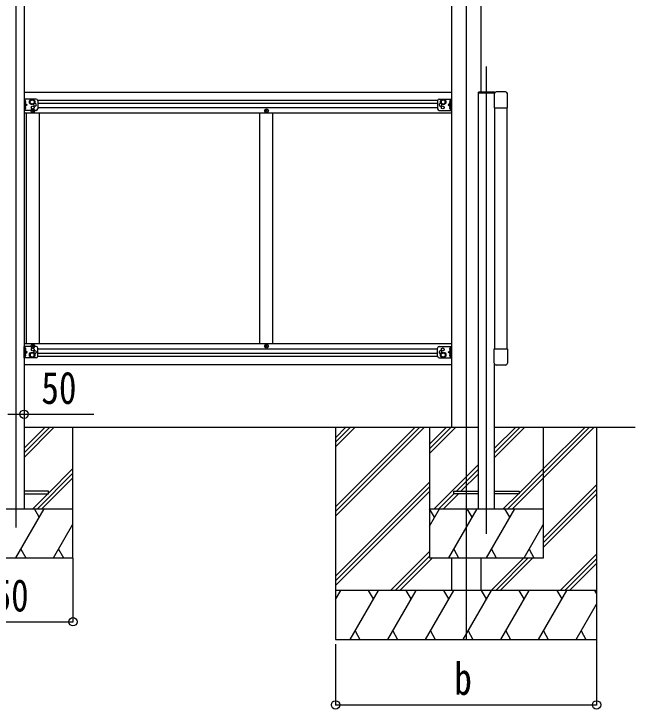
# Model space of a CAD drawing. Units: millimetres, scale not verified. Extents: x -12615 to 12615, y -8910 to 8910.
# Drawn here: x 361 to 2266, y -5945 to -3815 of the extents above; entities that cross this region are included whole.
import ezdxf
from ezdxf.enums import TextEntityAlignment as Align

# ---------------------------------------------------------------- set-up
doc = ezdxf.new("R2010")
doc.units = ezdxf.units.MM
doc.header["$LTSCALE"] = 40
for name, color, linetype in [('0-3_YKK_12', 2, 'Continuous'), ('0-4_YKK_13', 4, 'Continuous'), ('0-5_YKK_A1', 4, 'Continuous'), ('0-6_YKK_D', 6, 'Continuous')]:
    doc.layers.add(name, color=color, linetype=linetype)
doc.styles.add('ＭＳ ゴシック', font='')
doc.styles.get('ＭＳ ゴシック').set_extended_font_data('MS Gothic')

msp = doc.modelspace()

# ---------------------------------------------------------------- linework, layer by layer
at = {"layer": '0-3_YKK_12'}
for p, q in [((1747.51, -2557.21), (1747.51, -5731.61)), ((367.51, -2961.62), (367.51, -5388.48)), ((1810.01, -5408.17), (1810.01, -3976.47))]:
    msp.add_line(p, q, dxfattribs=at)
at = {"layer": '0-4_YKK_13'}
for p, q in [((1835.01, -4054.62), (1785.01, -4054.62)), ((1785.01, -4057.62), (1785.01, -4054.62)), ((1834.38, -4057.62), (1785.01, -4057.62)), ((1834.01, -4059.62), (1834.01, -4103.32)), ((1835.01, -4054.62), (1835.01, -4056.45)), ((1868.51, -4054.12), (1839.51, -4054.12)), ((1874.01, -4103.32), (1874.01, -4059.62)), ((392.51, -4076.12), (392.51, -4111.12)), ((429.51, -4076.12), (392.51, -4076.12)), ((395.01, -4076.12), (395.01, -4111.12)), ((395.51, -4080.62), (395.01, -4080.7)), ((395.51, -4080.62), (396.31, -4080.76)), ((395.51, -4088.62), (396.31, -4088.47)), ((434.51, -4081.12), (434.51, -4106.12)), ((1660.31, -4081.12), (1660.31, -4106.12)), ((1665.31, -4076.12), (1702.31, -4076.12)), ((1699.31, -4080.62), (1698.5, -4080.76)), ((1699.31, -4088.62), (1698.5, -4088.47)), ((1699.31, -4080.62), (1699.81, -4080.7)), ((1699.81, -4076.12), (1699.81, -4111.12)), ((1702.31, -4076.12), (1702.31, -4111.12)), ((395.01, -4093.62), (402.01, -4093.62)), ((395.51, -4098.62), (395.01, -4098.7)), ((395.51, -4098.62), (396.31, -4098.76)), ((395.51, -4106.62), (396.31, -4106.47)), ((1699.81, -4093.62), (1692.81, -4093.62)), ((1699.31, -4098.62), (1698.5, -4098.76)), ((1699.31, -4106.62), (1698.5, -4106.47)), ((1699.31, -4098.62), (1699.81, -4098.7)), ((1834.01, -4103.32), (1874.01, -4103.32)), ((429.51, -4111.12), (392.51, -4111.12)), ((421.01, -4112.62), (422.01, -4112.62)), ((1137.01, -4112.62), (1138.01, -4112.62)), ((1665.31, -4111.12), (1702.31, -4111.12)), ((392.51, -4869.12), (392.51, -4834.12)), ((429.51, -4834.12), (392.51, -4834.12)), ((395.01, -4869.12), (395.01, -4834.12)), ((421.01, -4832.62), (422.01, -4832.62)), ((1137.01, -4832.62), (1138.01, -4832.62)), ((1665.31, -4834.12), (1702.31, -4834.12)), ((1699.81, -4869.12), (1699.81, -4834.12)), ((1702.31, -4869.12), (1702.31, -4834.12)), ((395.51, -4846.62), (395.01, -4846.53)), ((395.01, -4851.62), (402.01, -4851.62)), ((395.51, -4838.62), (396.31, -4838.76)), ((395.51, -4846.62), (396.31, -4846.47)), ((434.51, -4864.12), (434.51, -4839.12)), ((1660.31, -4864.12), (1660.31, -4839.12)), ((1699.81, -4851.62), (1692.81, -4851.62)), ((1699.31, -4838.62), (1698.5, -4838.76)), ((1699.31, -4846.62), (1698.5, -4846.47)), ((1699.31, -4846.62), (1699.81, -4846.53)), ((1834.01, -4841.92), (1874.01, -4841.92)), ((1834.01, -4885.62), (1834.01, -4841.92)), ((1874.01, -4841.92), (1874.01, -4885.62)), ((429.51, -4869.12), (392.51, -4869.12)), ((395.51, -4864.62), (395.01, -4864.53)), ((395.51, -4856.62), (396.31, -4856.76)), ((395.51, -4864.62), (396.31, -4864.47)), ((1665.31, -4869.12), (1702.31, -4869.12)), ((1699.31, -4856.62), (1698.5, -4856.76)), ((1699.31, -4864.62), (1698.5, -4864.47)), ((1699.31, -4864.62), (1699.81, -4864.53)), ((1868.51, -4891.12), (1839.51, -4891.12)), ((1835.01, -5277.62), (1910.01, -5277.62)), ((392.51, -5285.61), (467.51, -5285.61)), ((1785.01, -5285.62), (1710.01, -5285.62))]:
    msp.add_line(p, q, dxfattribs=at)
for points in [[(394.62, -4084.62), (395.25, -4083.43), (397.48, -4082.32)], [(394.62, -4084.62), (395.25, -4085.8), (397.48, -4086.92)], [(395.51, -4080.62), (395.51, -4088.62), (395.01, -4088.53), (395.01, -4080.7)], [(395.01, -4088.62), (402.01, -4093.62), (395.01, -4098.62)], [(1699.81, -4088.62), (1692.81, -4093.62), (1699.81, -4098.62)], [(1700.19, -4084.62), (1699.56, -4083.43), (1697.33, -4082.32)], [(1700.19, -4084.62), (1699.56, -4085.8), (1697.33, -4086.92)], [(1699.31, -4080.62), (1699.31, -4088.62), (1699.81, -4088.53), (1699.81, -4080.7)], [(394.62, -4102.62), (395.25, -4101.43), (397.48, -4100.32)], [(394.62, -4102.62), (395.25, -4103.8), (397.48, -4104.92)], [(395.51, -4098.62), (395.51, -4106.62), (395.01, -4106.53), (395.01, -4098.7)], [(420.01, -4110.62), (420.01, -4109.62), (419.01, -4109.62), (419.01, -4110.62)], [(1136.01, -4110.62), (1136.01, -4109.62), (1135.01, -4109.62), (1135.01, -4110.62)], [(1700.19, -4102.62), (1699.56, -4101.43), (1697.33, -4100.32)], [(1700.19, -4102.62), (1699.56, -4103.8), (1697.33, -4104.92)], [(1699.31, -4098.62), (1699.31, -4106.62), (1699.81, -4106.53), (1699.81, -4098.7)], [(418.01, -4111.62), (417.01, -4111.62), (417.01, -4112.62), (418.01, -4112.62)], [(419.01, -4113.62), (419.01, -4114.62), (420.01, -4114.62), (420.01, -4113.62)], [(422.01, -4112.62), (422.01, -4111.62), (421.01, -4111.62)], [(1134.01, -4111.62), (1133.01, -4111.62), (1133.01, -4112.62), (1134.01, -4112.62)], [(1135.01, -4113.62), (1135.01, -4114.62), (1136.01, -4114.62), (1136.01, -4113.62)], [(1138.01, -4112.62), (1138.01, -4111.62), (1137.01, -4111.62)], [(418.01, -4833.62), (417.01, -4833.62), (417.01, -4832.62), (418.01, -4832.62)], [(419.01, -4831.62), (419.01, -4830.62), (420.01, -4830.62), (420.01, -4831.62)], [(420.01, -4834.62), (420.01, -4835.62), (419.01, -4835.62), (419.01, -4834.62)], [(422.01, -4832.62), (422.01, -4833.62), (421.01, -4833.62)], [(1134.01, -4833.62), (1133.01, -4833.62), (1133.01, -4832.62), (1134.01, -4832.62)], [(1135.01, -4831.62), (1135.01, -4830.62), (1136.01, -4830.62), (1136.01, -4831.62)], [(1136.01, -4834.62), (1136.01, -4835.62), (1135.01, -4835.62), (1135.01, -4834.62)], [(1138.01, -4832.62), (1138.01, -4833.62), (1137.01, -4833.62)], [(394.62, -4842.62), (395.25, -4841.43), (397.48, -4840.32)], [(394.62, -4842.62), (395.25, -4843.8), (397.48, -4844.92)], [(395.51, -4846.62), (395.51, -4838.62), (395.01, -4838.7), (395.01, -4846.53)], [(395.01, -4856.62), (402.01, -4851.62), (395.01, -4846.62)], [(1699.81, -4856.62), (1692.81, -4851.62), (1699.81, -4846.62)], [(1700.19, -4842.62), (1699.56, -4841.43), (1697.33, -4840.32)], [(1700.19, -4842.62), (1699.56, -4843.8), (1697.33, -4844.92)], [(1699.31, -4846.62), (1699.31, -4838.62), (1699.81, -4838.7), (1699.81, -4846.53)], [(394.62, -4860.62), (395.25, -4859.43), (397.48, -4858.32)], [(394.62, -4860.62), (395.25, -4861.8), (397.48, -4862.92)], [(395.51, -4864.62), (395.51, -4856.62), (395.01, -4856.7), (395.01, -4864.53)], [(1700.19, -4860.62), (1699.56, -4859.43), (1697.33, -4858.32)], [(1700.19, -4860.62), (1699.56, -4861.8), (1697.33, -4862.92)], [(1699.31, -4864.62), (1699.31, -4856.62), (1699.81, -4856.7), (1699.81, -4864.53)], [(467.51, -5285.61), (467.51, -5277.61), (392.51, -5277.61)], [(1710.01, -5285.62), (1710.01, -5277.62), (1785.01, -5277.62)], [(1910.01, -5277.62), (1910.01, -5285.62), (1835.01, -5285.62)]]:
    msp.add_lwpolyline(points, dxfattribs=at)
for points in [[(417.51, -4092.62), (411.01, -4088.87), (411.01, -4081.36), (417.51, -4077.61), (424.01, -4081.36), (424.01, -4088.87)], [(1677.31, -4092.62), (1683.81, -4088.87), (1683.81, -4081.36), (1677.31, -4077.61), (1670.81, -4081.36), (1670.81, -4088.87)], [(417.51, -4852.61), (411.01, -4856.36), (411.01, -4863.87), (417.51, -4867.62), (424.01, -4863.87), (424.01, -4856.36)], [(1677.31, -4852.61), (1683.81, -4856.36), (1683.81, -4863.87), (1677.31, -4867.62), (1670.81, -4863.87), (1670.81, -4856.36)]]:
    msp.add_lwpolyline(points, close=True, dxfattribs=at)
for centre, radius in [((417.51, -4085.12), 8.5), ((417.51, -4085.12), 7.5), ((417.51, -4085.12), 6.5), ((1677.31, -4085.12), 8.5), ((1677.31, -4085.12), 7.5), ((1677.31, -4085.12), 6.5), ((419.51, -4112.12), 5.9), ((419.01, -4102.12), 4.25), ((1135.51, -4112.12), 5.9), ((1675.81, -4102.12), 4.25), ((419.51, -4833.12), 5.9), ((1135.51, -4833.12), 5.9), ((417.51, -4860.12), 8.5), ((417.51, -4860.12), 7.5), ((417.51, -4860.12), 6.5), ((419.01, -4843.12), 4.25), ((1677.31, -4860.12), 8.5), ((1677.31, -4860.12), 7.5), ((1677.31, -4860.12), 6.5), ((1675.81, -4843.12), 4.25)]:
    msp.add_circle(centre, radius, dxfattribs=at)
for centre, radius, start, end in [((1839.51, -4059.62), 5.5, 90, 180), ((1868.51, -4059.62), 5.5, 0, 90), ((396.15, -4081.64), 0.9, 32.05588, 80), ((396.15, -4087.59), 0.9, 280, 327.94412), ((391.41, -4084.62), 6.5, 327.94412, 32.05588), ((426.01, -4093.62), 4.25, 162.88004, 107.12346), ((429.51, -4081.12), 5, 0, 90), ((1665.31, -4081.12), 5, 90, 180), ((1668.81, -4093.62), 4.25, 72.87654, 17.11996), ((1703.41, -4084.62), 6.5, 147.94412, 212.05588), ((1698.66, -4081.64), 0.9, 100, 147.94412), ((1698.66, -4087.59), 0.9, 212.05588, 260), ((396.15, -4099.64), 0.9, 32.05588, 80), ((396.15, -4105.59), 0.9, 280, 327.94412), ((391.41, -4102.62), 6.5, 327.94412, 32.05588), ((418.01, -4110.62), 1, 270, 0), ((421.01, -4110.62), 1, 180, 270), ((429.51, -4106.12), 5, 270, 0), ((1134.01, -4110.62), 1, 270, 0), ((1137.01, -4110.62), 1, 180, 270), ((1665.31, -4106.12), 5, 180, 270), ((1703.41, -4102.62), 6.5, 147.94412, 212.05588), ((1698.66, -4099.64), 0.9, 100, 147.94412), ((1698.66, -4105.59), 0.9, 212.05588, 260), ((418.01, -4113.62), 1, 0, 90), ((421.01, -4113.62), 1, 90, 180), ((1134.01, -4113.62), 1, 0, 90), ((1137.01, -4113.62), 1, 90, 180), ((418.01, -4831.62), 1, 270, 0), ((418.01, -4834.62), 1, 0, 90), ((421.01, -4831.62), 1, 180, 270), ((421.01, -4834.62), 1, 90, 180), ((429.51, -4839.12), 5, 0, 90), ((1134.01, -4831.62), 1, 270, 0), ((1134.01, -4834.62), 1, 0, 90), ((1137.01, -4831.62), 1, 180, 270), ((1137.01, -4834.62), 1, 90, 180), ((1665.31, -4839.12), 5, 90, 180), ((396.15, -4839.64), 0.9, 32.05588, 80), ((396.15, -4845.59), 0.9, 280, 327.94412), ((391.41, -4842.62), 6.5, 327.94412, 32.05588), ((426.01, -4851.62), 4.25, 252.87654, 197.11996), ((1668.81, -4851.62), 4.25, 342.88004, 287.12346), ((1703.41, -4842.62), 6.5, 147.94412, 212.05588), ((1698.66, -4839.64), 0.9, 100, 147.94412), ((1698.66, -4845.59), 0.9, 212.05588, 260), ((396.15, -4857.64), 0.9, 32.05588, 80), ((396.15, -4863.59), 0.9, 280, 327.94412), ((391.41, -4860.62), 6.5, 327.94412, 32.05588), ((429.51, -4864.12), 5, 270, 0), ((1665.31, -4864.12), 5, 180, 270), ((1703.41, -4860.62), 6.5, 147.94412, 212.05588), ((1698.66, -4857.64), 0.9, 100, 147.94412), ((1698.66, -4863.59), 0.9, 212.05588, 260), ((1839.51, -4885.62), 5.5, 180, 270), ((1868.51, -4885.62), 5.5, 270, 0)]:
    msp.add_arc(centre, radius, start, end, dxfattribs=at)
at = {"layer": '0-5_YKK_A1'}
for p, q in [((1702.31, -2952.61), (1702.31, -5081.61)), ((1792.71, -2952.61), (1792.71, -4054.62)), ((392.51, -2968.61), (392.51, -5331.62)), ((392.51, -4054.62), (1702.31, -4054.62)), ((1785.01, -5331.61), (1785.01, -4057.62)), ((1660.33, -4080.62), (434.48, -4080.62)), ((1660.31, -4089.62), (434.51, -4089.62)), ((1660.31, -4103.12), (434.51, -4103.12)), ((1835.01, -4103.32), (1835.01, -4841.92)), ((1873.01, -4841.92), (1873.01, -4103.32)), ((392.51, -4118.62), (1702.31, -4118.62)), ((399.51, -4826.62), (399.51, -4118.62)), ((439.51, -4826.62), (439.51, -4118.62)), ((1115.51, -4826.62), (1115.51, -4118.62)), ((1155.51, -4826.62), (1155.51, -4118.62)), ((1702.31, -4826.62), (392.51, -4826.62)), ((1660.31, -4842.12), (434.51, -4842.12)), ((1660.31, -4855.62), (434.51, -4855.62)), ((1660.33, -4864.62), (434.48, -4864.62)), ((1702.31, -4890.62), (392.51, -4890.62)), ((1835.01, -5331.61), (1835.01, -4888.78)), ((392.51, -5081.61), (1785.01, -5081.61)), ((392.51, -5174.38), (485.27, -5081.62)), ((392.51, -5160.24), (471.13, -5081.62)), ((392.51, -5146.1), (456.99, -5081.62)), ((542.51, -5481.62), (542.51, -5081.62)), ((1347.31, -5081.61), (1347.31, -5731.61)), ((1347.31, -5325.79), (1591.48, -5081.61)), ((1347.31, -5339.93), (1605.63, -5081.61)), ((1347.31, -5354.08), (1619.77, -5081.61)), ((1347.31, -5141.95), (1407.64, -5081.61)), ((1347.31, -5127.8), (1393.49, -5081.61)), ((1347.31, -5113.66), (1379.35, -5081.61)), ((1635.01, -5081.62), (1635.01, -5481.62)), ((1635.01, -5133.96), (1687.35, -5081.62)), ((1635.01, -5148.1), (1701.5, -5081.62)), ((1635.01, -5162.25), (1715.64, -5081.62)), ((1835.01, -5081.61), (2265.54, -5081.61)), ((1835.01, -5174.38), (1927.77, -5081.62)), ((1835.01, -5160.24), (1913.63, -5081.62)), ((1835.01, -5146.1), (1899.49, -5081.62)), ((1985.01, -5236.88), (2140.27, -5081.61)), ((1985.01, -5208.59), (2111.98, -5081.61)), ((1985.01, -5222.74), (2126.13, -5081.61)), ((1985.01, -5481.62), (1985.01, -5081.62)), ((2147.31, -5081.61), (2147.31, -5731.61)), ((1649.48, -5331.62), (1785.01, -5196.09)), ((467.51, -5283.23), (542.51, -5208.23)), ((1717.63, -5277.62), (1785.01, -5210.24)), ((1910, -5283.23), (1985.01, -5208.23)), ((433.26, -5331.62), (542.51, -5222.37)), ((447.4, -5331.62), (542.51, -5236.51)), ((1731.77, -5277.62), (1785.01, -5224.38)), ((1875.76, -5331.62), (1985.01, -5222.37)), ((1889.9, -5331.62), (1985.01, -5236.51)), ((1347.31, -5537.92), (1635.01, -5250.23)), ((1985.01, -5420.72), (2147.31, -5258.43)), ((1347.31, -5552.07), (1635.01, -5264.37)), ((1347.31, -5566.21), (1635.01, -5278.51)), ((1985.01, -5434.87), (2147.31, -5272.57)), ((419.12, -5331.62), (465.12, -5285.62)), ((1663.63, -5331.62), (1710, -5285.24)), ((1677.77, -5331.62), (1723.77, -5285.62)), ((1861.62, -5331.62), (1907.62, -5285.62)), ((1985.01, -5449.01), (2147.31, -5286.71)), ((192.51, -5331.62), (542.51, -5331.62)), ((367.51, -5481.61), (454.11, -5331.62)), ((439.11, -5357.6), (424.11, -5331.61)), ((1635.01, -5384.73), (1665.67, -5331.61)), ((1635.01, -5331.62), (1985.01, -5331.62)), ((1650.67, -5357.6), (1635.67, -5331.62)), ((1694.54, -5481.61), (1781.14, -5331.61)), ((1766.14, -5357.6), (1751.14, -5331.62)), ((1810.01, -5481.61), (1896.61, -5331.62)), ((1881.61, -5357.6), (1866.61, -5331.61)), ((482.98, -5481.61), (542.51, -5378.51)), ((1925.48, -5481.62), (1985.01, -5378.51)), ((382.51, -5455.63), (397.51, -5481.61)), ((497.98, -5455.64), (512.98, -5481.61)), ((1515.75, -5581.61), (1635.01, -5462.36)), ((1709.54, -5455.64), (1724.54, -5481.61)), ((1825.01, -5455.63), (1840.01, -5481.61)), ((1940.48, -5455.64), (1955.48, -5481.62)), ((2036.25, -5581.61), (2147.31, -5470.56)), ((192.51, -5481.62), (542.51, -5481.62)), ((1529.89, -5581.61), (1635.01, -5476.5)), ((1544.03, -5581.61), (1644.03, -5481.62)), ((1635.01, -5481.62), (1985.01, -5481.62)), ((1702.31, -5481.62), (1702.31, -5581.61)), ((1792.71, -5481.62), (1792.71, -5581.61)), ((1824.11, -5581.61), (1924.11, -5481.62)), ((1838.26, -5581.61), (1938.26, -5481.62)), ((1852.4, -5581.61), (1952.4, -5481.62)), ((2050.39, -5581.61), (2147.31, -5484.7)), ((2064.53, -5581.61), (2147.31, -5498.84)), ((2147.31, -5581.61), (1347.31, -5581.61)), ((1347.31, -5609.12), (1363.18, -5581.61)), ((1392.05, -5731.61), (1478.65, -5581.61)), ((1463.65, -5607.6), (1448.65, -5581.61)), ((1507.52, -5731.61), (1594.12, -5581.61)), ((1579.12, -5607.6), (1564.12, -5581.61)), ((1622.99, -5731.61), (1709.59, -5581.61)), ((1694.59, -5607.6), (1679.59, -5581.61)), ((1738.46, -5731.61), (1825.06, -5581.61)), ((1810.06, -5607.6), (1795.06, -5581.61)), ((1853.93, -5731.61), (1940.54, -5581.61)), ((1925.53, -5607.6), (1910.53, -5581.61)), ((1969.4, -5731.61), (2056.01, -5581.61)), ((2026, -5581.61), (2041.01, -5607.6)), ((2141.47, -5581.61), (2147.31, -5591.71)), ((2084.87, -5731.61), (2147.31, -5623.48)), ((1407.05, -5705.64), (1422.05, -5731.61)), ((1522.52, -5705.63), (1537.52, -5731.61)), ((1637.99, -5705.63), (1652.99, -5731.61)), ((1753.46, -5705.63), (1768.46, -5731.61)), ((1868.93, -5705.63), (1883.93, -5731.61)), ((1984.4, -5705.64), (1999.4, -5731.61)), ((2099.87, -5705.64), (2114.87, -5731.61)), ((1347.31, -5731.61), (2147.31, -5731.61))]:
    msp.add_line(p, q, dxfattribs=at)
at = {"layer": '0-6_YKK_D'}
for p, q in [((392.51, -4990.6), (392.51, -5042.91)), ((542.51, -5482.62), (542.51, -5678.89)), ((192.51, -5677.89), (542.51, -5677.89)), ((1347.31, -5746.83), (1347.31, -5933.54)), ((2147.31, -5732.61), (2147.31, -5933.54)), ((1347.31, -5932.54), (2147.31, -5932.54))]:
    msp.add_line(p, q, dxfattribs=at)
msp.add_lwpolyline([(342.51, -5041.91), (392.51, -5041.91), (605.91, -5041.91)], dxfattribs=at)
for centre in [(392.51, -5041.91), (542.51, -5677.89), (1347.31, -5932.54), (2147.31, -5932.54)]:
    msp.add_circle(centre, 12.75, dxfattribs=at)

# ---------------------------------------------------------------- texts
at = {"layer": '0-6_YKK_D', "style": 'ＭＳ ゴシック', "width": 0.8}
for s, p in [('50', (445.51, -5039.91)), ('350', (245.11, -5675.89)), ('b', (1711.31, -5931.24))]:
    msp.add_text(s, height=98.97, dxfattribs=at).set_placement(p, align=Align.BOTTOM_LEFT)

doc.saveas('drawing.dxf')
